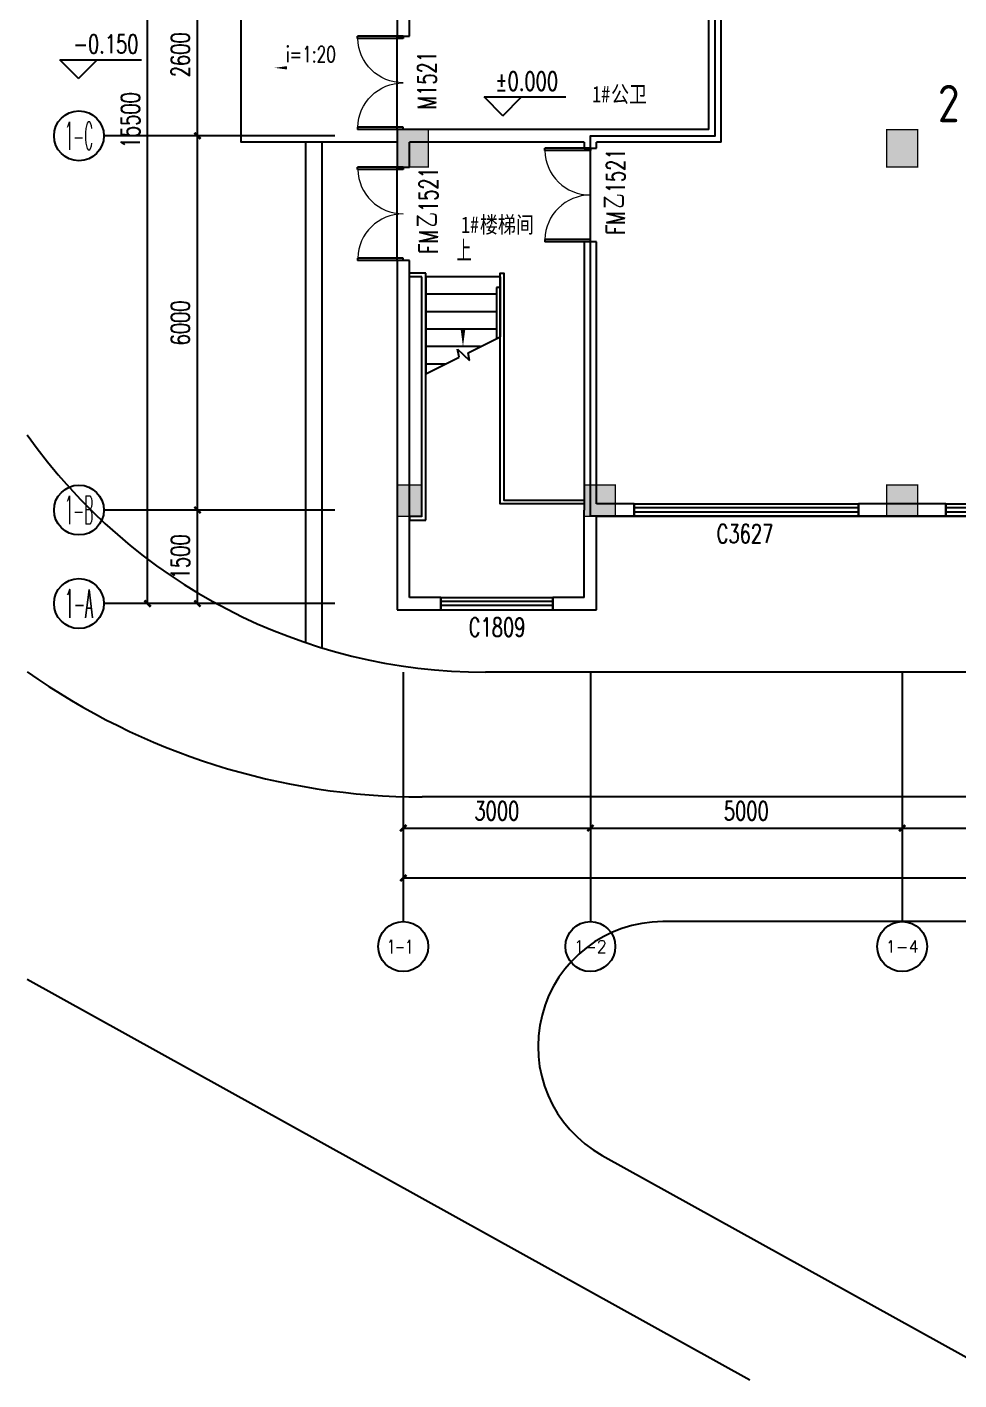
# Model space of a CAD drawing. Extents: x -6243262 to 3079315, y -2914302 to 172723.
# Drawn here: x -6243262 to -6228319, y -693197 to -671504 of the extents above; entities that cross this region are included whole.
import ezdxf
from ezdxf.enums import TextEntityAlignment as Align

# ---------------------------------------------------------------- set-up
doc = ezdxf.new("R2010")
doc.units = 0
doc.header["$LTSCALE"] = 1000
for name, color, linetype in [('0-柱网', 2, 'Continuous'), ('AXIS_TEXT', 7, 'Continuous'), ('DOOR_FIRE_TEXT', 7, 'Continuous'), ('WINDOW_TEXT', 7, 'Continuous')]:
    doc.layers.add(name, color=color, linetype=linetype)
doc.styles.add('-宋体', font='', dxfattribs={"width": 0.8})
doc.styles.add('_TCH_AXIS', font='COMPLEX', dxfattribs={"bigfont": 'GBCBIG'})
doc.styles.add('_TCH_DIM', font='SIMPLEX', dxfattribs={"bigfont": 'GBCBIG'})
doc.styles.add('_TCH_DIM_T3', font='SIMPLEX', dxfattribs={"width": 0.7058823529411765, "bigfont": 'GBCBIG'})
doc.styles.add('_TCH_WINDOW', font='SIMPLEX', dxfattribs={"height": 3.5, "bigfont": 'GBCBIG'})
doc.styles.add('COMPLEX', font='COMPLEX')
doc.styles.get("Standard").update_dxf_attribs({"font": 'gbenor.shx', "bigfont": 'gbcbig.shx'})
doc.styles.get('-宋体').set_extended_font_data('SimSun')
doc.dimstyles.new('_TCH_ARCH&&100', dxfattribs={"dimtxt": 297.5, "dimasz": 100, "dimexe": 250, "dimexo": 300, "dimgap": 126.25, "dimtad": 1, "dimdec": 0, "dimzin": 0, "dimdsep": 46, "dimtxsty": '_TCH_DIM_T3', "dimblk": 'ARCHTICK', "dimcen": 0.09, "dimclrt": 7, "dimazin": 2, "dimtfac": 1, "dimtdec": 0, "dimtix": 1, "dimtmove": 2, "dimatfit": 3, "dimfxl": 0, "dimtolj": 1, "dimtzin": 0, "dimarcsym": 0})

# ---------------------------------------------------------------- blocks, each defined once
blk = doc.blocks.new('1#柱网')
at = {"layer": '0-柱网'}
for points in [[(494005.0369501299, 85967.1870476975), (494005.03695013, 85367.18704769744), (494505.0369501299, 85367.1870476975), (494505.0369501299, 85967.1870476975)], [(501855.0369501361, 85967.1870476975), (501855.0369501361, 85367.1870476975), (502355.0369501361, 85367.18704769744), (502355.0369501361, 85967.1870476975)], [(494005.0369501311, 80267.18704769552), (494005.0369501312, 79767.18704769552), (494405.0369501311, 79767.18704769552), (494405.0369501311, 80267.18704769552)], [(497005.0369501408, 80267.18704769459), (497005.0369501408, 79767.18704769459), (497505.0369501408, 79767.18704769459), (497505.0369501408, 80267.18704769459)], [(501855.0369501241, 80267.18704769418), (501855.0369501241, 79767.18704769424), (502355.0369501241, 79767.18704769424), (502355.0369501241, 80267.18704769418)]]:
    blk.add_hatch(color=0, dxfattribs=at).paths.add_polyline_path(points)
at = {"layer": '0-柱网', "color": 0, "const_width": 20}
for points in [[(494005.0369501299, 85967.1870476975), (494005.03695013, 85367.18704769744), (494505.0369501299, 85367.1870476975), (494505.0369501299, 85967.1870476975), (494005.0369501299, 85967.1870476975)], [(501855.0369501361, 85967.1870476975), (501855.0369501361, 85367.1870476975), (502355.0369501361, 85367.18704769744), (502355.0369501361, 85967.1870476975), (501855.0369501361, 85967.1870476975)], [(494005.0369501311, 80267.18704769552), (494005.0369501312, 79767.18704769552), (494405.0369501311, 79767.18704769552), (494405.0369501311, 80267.18704769552), (494005.0369501311, 80267.18704769552)], [(497005.0369501408, 80267.18704769459), (497005.0369501408, 79767.18704769459), (497505.0369501408, 79767.18704769459), (497505.0369501408, 80267.18704769459), (497005.0369501408, 80267.18704769459)], [(501855.0369501241, 80267.18704769418), (501855.0369501241, 79767.18704769424), (502355.0369501241, 79767.18704769424), (502355.0369501241, 80267.18704769418), (501855.0369501241, 80267.18704769418)]]:
    blk.add_lwpolyline(points, dxfattribs=at)
blk = doc.blocks.new('_AXISO')
at = {"color": 0}
blk.add_circle((0, 0), 0.5, dxfattribs=at)
at = {"layer": 'AXIS_TEXT', "color": 0, "style": 'COMPLEX', "width": 1.041666666666667}
blk.add_attdef('A', text='', height=0.56, dxfattribs=at).set_placement((-0.25, -0.28), (0.25, -0.28), align=Align.FIT)
blk = doc.blocks.new('_ArchTick')
at = {"color": 0, "linetype": 'ByBlock', "const_width": 0.4}
blk.add_lwpolyline([(-0.5, -0.5), (0.5, 0.5)], dxfattribs=at)
blk = doc.blocks.new('*D1725')
at = {"color": 0, "lineweight": -2, "transparency": 16777216}
for p, q in [((-6238629.57164366, -679248.080490274), (-6240779.57164366, -679248.080490274)), ((-6240529.57164366, -680748.080490266), (-6240529.57164366, -679248.080490274)), ((-6238629.57164366, -680748.080490266), (-6240779.57164366, -680748.080490266))]:
    blk.add_line(p, q, dxfattribs=at)
at = {"layer": 'Defpoints', "color": 0, "transparency": 16777216}
for p in [(-6240529.57164366, -679248.080490274), (-6238329.57164366, -679248.080490274), (-6238329.57164366, -680748.080490266)]:
    blk.add_point(p, dxfattribs=at)
at = {"color": 0, "lineweight": -2, "transparency": 16777216, "xscale": 100, "yscale": 100, "zscale": 100}
for p, rotation in [((-6240529.57164366, -679248.080490274), 90), ((-6240529.57164366, -680748.080490266), 270)]:
    blk.add_blockref('_ArchTick', p, dxfattribs=dict(at, rotation=rotation))
at = {"color": 7, "transparency": 16777216, "insert": (-6240804.57164366, -679998.080490271), "char_height": 297.5, "attachment_point": 5, "rotation": 90, "style": '_TCH_DIM_T3'}
blk.add_mtext('\\A1;1500', dxfattribs=at)
blk = doc.blocks.new('*D1726')
at = {"color": 0, "lineweight": -2, "transparency": 16777216}
for p, q in [((-6238629.57164366, -673248.080490271), (-6240779.57164366, -673248.080490271)), ((-6240529.57164366, -679248.080490274), (-6240529.57164366, -673248.080490271)), ((-6238629.57164366, -679248.080490274), (-6240779.57164366, -679248.080490274))]:
    blk.add_line(p, q, dxfattribs=at)
at = {"layer": 'Defpoints', "color": 0, "transparency": 16777216}
for p in [(-6240529.57164366, -673248.080490271), (-6238329.57164366, -673248.080490271), (-6238329.57164366, -679248.080490274)]:
    blk.add_point(p, dxfattribs=at)
at = {"color": 0, "lineweight": -2, "transparency": 16777216, "xscale": 100, "yscale": 100, "zscale": 100}
for p, rotation in [((-6240529.57164366, -673248.080490271), 90), ((-6240529.57164366, -679248.080490274), 270)]:
    blk.add_blockref('_ArchTick', p, dxfattribs=dict(at, rotation=rotation))
at = {"color": 7, "transparency": 16777216, "insert": (-6240804.57164366, -676248.0804902735), "char_height": 297.5, "attachment_point": 5, "rotation": 90, "style": '_TCH_DIM_T3'}
blk.add_mtext('\\A1;6000', dxfattribs=at)
blk = doc.blocks.new('*D1727')
at = {"color": 0, "lineweight": -2, "transparency": 16777216}
for p, q in [((-6238629.57164366, -670648.080490266), (-6240779.57164366, -670648.080490266)), ((-6240529.57164366, -673248.080490271), (-6240529.57164366, -670648.080490266)), ((-6238629.57164366, -673248.080490271), (-6240779.57164366, -673248.080490271))]:
    blk.add_line(p, q, dxfattribs=at)
at = {"layer": 'Defpoints', "color": 0, "transparency": 16777216}
for p in [(-6240529.57164366, -670648.080490266), (-6238329.57164366, -670648.080490266), (-6238329.57164366, -673248.080490271)]:
    blk.add_point(p, dxfattribs=at)
at = {"color": 0, "lineweight": -2, "transparency": 16777216, "xscale": 100, "yscale": 100, "zscale": 100}
for p, rotation in [((-6240529.57164366, -670648.080490266), 90), ((-6240529.57164366, -673248.080490271), 270)]:
    blk.add_blockref('_ArchTick', p, dxfattribs=dict(at, rotation=rotation))
at = {"color": 7, "transparency": 16777216, "insert": (-6240804.57164366, -671948.0804902696), "char_height": 297.5, "attachment_point": 5, "rotation": 90, "style": '_TCH_DIM_T3'}
blk.add_mtext('\\A1;2600', dxfattribs=at)
blk = doc.blocks.new('*D1730')
at = {"color": 0, "lineweight": -2, "transparency": 16777216}
for p, q in [((-6238629.57164366, -665248.0804902674), (-6241579.57164366, -665248.0804902674)), ((-6241329.57164366, -680748.080490266), (-6241329.57164366, -665248.0804902674)), ((-6238629.57164366, -680748.080490266), (-6241579.57164366, -680748.080490266))]:
    blk.add_line(p, q, dxfattribs=at)
at = {"layer": 'Defpoints', "color": 0, "transparency": 16777216}
for p in [(-6241329.57164366, -665248.0804902674), (-6238329.57164366, -665248.0804902674), (-6238329.57164366, -680748.080490266)]:
    blk.add_point(p, dxfattribs=at)
at = {"color": 0, "lineweight": -2, "transparency": 16777216, "xscale": 100, "yscale": 100, "zscale": 100}
for p, rotation in [((-6241329.57164366, -665248.0804902674), 90), ((-6241329.57164366, -680748.080490266), 270)]:
    blk.add_blockref('_ArchTick', p, dxfattribs=dict(at, rotation=rotation))
at = {"color": 7, "transparency": 16777216, "insert": (-6241604.57164366, -672998.0804902677), "char_height": 297.5, "attachment_point": 5, "rotation": 90, "style": '_TCH_DIM_T3'}
blk.add_mtext('\\A1;15500', dxfattribs=at)
blk = doc.blocks.new('*D1748')
at = {"color": 0, "lineweight": -2, "transparency": 16777216}
for p, q in [((-6229229.571643659, -682148.0804902688), (-6229229.571643659, -684598.0804902688)), ((-6221229.571643659, -682148.0804902688), (-6221229.571643659, -684598.0804902688)), ((-6229229.571643659, -684348.0804902688), (-6221229.571643659, -684348.0804902688))]:
    blk.add_line(p, q, dxfattribs=at)
at = {"layer": 'Defpoints', "color": 0, "transparency": 16777216}
for p in [(-6229229.571643659, -681848.0804902688), (-6221229.571643659, -681848.0804902688), (-6221229.571643659, -684348.0804902688)]:
    blk.add_point(p, dxfattribs=at)
at = {"color": 0, "lineweight": -2, "transparency": 16777216, "xscale": 100, "yscale": 100, "zscale": 100, "rotation": 180}
blk.add_blockref('_ArchTick', (-6229229.571643659, -684348.0804902688), dxfattribs=at)
at = {"color": 0, "lineweight": -2, "transparency": 16777216, "xscale": 100, "yscale": 100, "zscale": 100}
blk.add_blockref('_ArchTick', (-6221229.571643659, -684348.0804902688), dxfattribs=at)
at = {"color": 7, "transparency": 16777216, "insert": (-6225229.571643659, -684073.0804902688), "char_height": 297.5, "attachment_point": 5, "style": '_TCH_DIM_T3'}
blk.add_mtext('\\A1;8000', dxfattribs=at)
blk = doc.blocks.new('*D1749')
at = {"color": 0, "lineweight": -2, "transparency": 16777216}
for p, q in [((-6234229.571643659, -682148.0804902688), (-6234229.571643659, -684598.0804902688)), ((-6229229.571643659, -682148.0804902688), (-6229229.571643659, -684598.0804902688)), ((-6234229.571643659, -684348.0804902688), (-6229229.571643659, -684348.0804902688))]:
    blk.add_line(p, q, dxfattribs=at)
at = {"layer": 'Defpoints', "color": 0, "transparency": 16777216}
for p in [(-6234229.571643659, -681848.0804902688), (-6229229.571643659, -681848.0804902688), (-6229229.571643659, -684348.0804902688)]:
    blk.add_point(p, dxfattribs=at)
at = {"color": 0, "lineweight": -2, "transparency": 16777216, "xscale": 100, "yscale": 100, "zscale": 100, "rotation": 180}
blk.add_blockref('_ArchTick', (-6234229.571643659, -684348.0804902688), dxfattribs=at)
at = {"color": 0, "lineweight": -2, "transparency": 16777216, "xscale": 100, "yscale": 100, "zscale": 100}
blk.add_blockref('_ArchTick', (-6229229.571643659, -684348.0804902688), dxfattribs=at)
at = {"color": 7, "transparency": 16777216, "insert": (-6231729.571643659, -684073.0804902688), "char_height": 297.5, "attachment_point": 5, "style": '_TCH_DIM_T3'}
blk.add_mtext('\\A1;5000', dxfattribs=at)
blk = doc.blocks.new('*D1750')
at = {"color": 0, "lineweight": -2, "transparency": 16777216}
for p, q in [((-6237229.571643659, -682148.0804902688), (-6237229.571643659, -684598.0804902688)), ((-6234229.571643659, -682148.0804902688), (-6234229.571643659, -684598.0804902688)), ((-6237229.571643659, -684348.0804902688), (-6234229.571643659, -684348.0804902688))]:
    blk.add_line(p, q, dxfattribs=at)
at = {"layer": 'Defpoints', "color": 0, "transparency": 16777216}
for p in [(-6237229.571643659, -681848.0804902688), (-6234229.571643659, -681848.0804902688), (-6234229.571643659, -684348.0804902688)]:
    blk.add_point(p, dxfattribs=at)
at = {"color": 0, "lineweight": -2, "transparency": 16777216, "xscale": 100, "yscale": 100, "zscale": 100, "rotation": 180}
blk.add_blockref('_ArchTick', (-6237229.571643659, -684348.0804902688), dxfattribs=at)
at = {"color": 0, "lineweight": -2, "transparency": 16777216, "xscale": 100, "yscale": 100, "zscale": 100}
blk.add_blockref('_ArchTick', (-6234229.571643659, -684348.0804902688), dxfattribs=at)
at = {"color": 7, "transparency": 16777216, "insert": (-6235729.571643659, -684073.0804902688), "char_height": 297.5, "attachment_point": 5, "style": '_TCH_DIM_T3'}
blk.add_mtext('\\A1;3000', dxfattribs=at)
blk = doc.blocks.new('*D1751')
at = {"color": 0, "lineweight": -2, "transparency": 16777216}
for p, q in [((-6237229.571643659, -682148.0804902688), (-6237229.571643659, -685398.0804902688)), ((-6197229.571643659, -682148.0804902688), (-6197229.571643659, -685398.0804902688)), ((-6237229.571643659, -685148.0804902688), (-6197229.571643659, -685148.0804902688))]:
    blk.add_line(p, q, dxfattribs=at)
at = {"layer": 'Defpoints', "color": 0, "transparency": 16777216}
for p in [(-6237229.571643659, -681848.0804902688), (-6197229.571643659, -681848.0804902688), (-6197229.571643659, -685148.0804902688)]:
    blk.add_point(p, dxfattribs=at)
at = {"color": 0, "lineweight": -2, "transparency": 16777216, "xscale": 100, "yscale": 100, "zscale": 100, "rotation": 180}
blk.add_blockref('_ArchTick', (-6237229.571643659, -685148.0804902688), dxfattribs=at)
at = {"color": 0, "lineweight": -2, "transparency": 16777216, "xscale": 100, "yscale": 100, "zscale": 100}
blk.add_blockref('_ArchTick', (-6197229.571643659, -685148.0804902688), dxfattribs=at)
at = {"color": 7, "transparency": 16777216, "insert": (-6217229.571643659, -684873.0804902688), "char_height": 297.5, "attachment_point": 5, "style": '_TCH_DIM_T3'}
blk.add_mtext('\\A1;40000', dxfattribs=at)
blk = doc.blocks.new('$WINLIB2D$00000001')
at = {"color": 0}
for points in [[(-0.4999999999999964, 0.5000000000000142), (-0.4999999999999964, -0.4999999999999858)], [(-0.4999999999999964, 0.5000000000000142), (0.5000000000000036, 0.5000000000000142)], [(0.5000000000000036, -0.4999999999999858), (0.5000000000000036, 0.5000000000000142)], [(0.5000000000000036, 0.1666666666666714), (-0.4999999999999964, 0.1666666666666714)], [(0.5000000000000036, -0.1666666666666572), (-0.4999999999999964, -0.1666666666666572)], [(-0.4999999999999964, -0.4999999999999858), (0.5000000000000036, -0.4999999999999858)]]:
    blk.add_lwpolyline(points, dxfattribs=at)
blk = doc.blocks.new('$DorLib2D$00000002')
at = {"color": 0}
for p, q in [((-0.5, -5.684341886080802e-17), (-0.5000000000000007, 0.4875)), ((-0.4750000000000007, 0.4875), (-0.5000000000000007, 0.4875)), ((-0.475, -2.842170943040401e-17), (-0.4750000000000007, 0.4875)), ((0.475, -2.842170943040401e-17), (0.4750000000000007, 0.4875)), ((0.4750000000000007, 0.4875), (0.5000000000000007, 0.4875)), ((0.5, -5.684341886080802e-17), (0.5000000000000007, 0.4875)), ((-0.5, -5.684341886080802e-17), (-0.475, -2.842170943040401e-17)), ((0.5, -5.684341886080802e-17), (0.475, -2.842170943040401e-17))]:
    blk.add_line(p, q, dxfattribs=at)
at = {"color": 0, "lineweight": 13}
for centre, start, end in [((-0.4875, -4.263256414560601e-17), 0, 88.53071641864632), ((0.4875, -4.263256414560601e-17), 91.4692835813537, 180)]:
    blk.add_arc(centre, 0.4875, start, end, dxfattribs=at)

msp = doc.modelspace()

# ---------------------------------------------------------------- linework, layer by layer
at = {"color": 8}
for p, q in [((-6232329.571643636, -673148.0804902344), (-6232329.571643636, -668048.0804903121)), ((-6232129.571643636, -673348.0804904785), (-6232129.57164366, -667948.0804902604)), ((-6237329.57164366, -670648.0804902604), (-6237329.571643746, -671648.0804907227)), ((-6237129.571643805, -671648.0804907227), (-6237129.571643746, -670748.0804901802)), ((-6237329.57164366, -673148.0804902626), (-6237329.57164366, -671648.0804902626)), ((-6237329.571643746, -671648.0804907227), (-6237129.571643805, -671648.0804907227)), ((-6242438.703797647, -672328.497947125), (-6242738.703797647, -672028.497947125)), ((-6242738.703797647, -672028.497947125), (-6241428.86865414, -672028.497947125)), ((-6242438.703797647, -672328.497947125), (-6242138.703797647, -672028.497947125)), ((-6235634.85902449, -672925.18999169), (-6235934.85902449, -672625.18999169)), ((-6235934.85902449, -672625.18999169), (-6234625.023880984, -672625.18999169)), ((-6235634.85902449, -672925.18999169), (-6235334.85902449, -672625.18999169)), ((-6238329.57164366, -673248.080490271), (-6242029.57164366, -673248.080490271)), ((-6237129.571643746, -673148.080490397), (-6237329.571643746, -673148.0804901123)), ((-6237329.571643746, -673148.0804901123), (-6237329.57164366, -673248.080490266)), ((-6237329.57164366, -673248.080490266), (-6237329.571643692, -673748.0804907227)), ((-6234229.57164366, -673148.080490266), (-6237129.571643746, -673148.080490397)), ((-6237129.571643635, -673748.0804907227), (-6237129.57164362, -673348.0804902344)), ((-6234329.571643717, -673348.0804902344), (-6237129.57164362, -673348.0804902344)), ((-6234329.571643717, -673348.0804902344), (-6234329.571643757, -673448.0804901123)), ((-6232329.571643636, -673148.0804902344), (-6234229.57164366, -673148.080490266)), ((-6234129.571643615, -673448.0804901123), (-6234129.571643636, -673348.0804904785)), ((-6232129.571643636, -673348.0804904785), (-6234129.571643636, -673348.0804904785)), ((-6234329.571643757, -673448.0804901123), (-6234129.571643615, -673448.0804901123)), ((-6237329.57164366, -675248.0804902508), (-6237329.57164366, -673748.0804902508)), ((-6237329.571643692, -673748.0804907227), (-6237129.571643635, -673748.0804907227)), ((-6234129.571643616, -674948.0804901123), (-6234329.571643742, -674948.0804901123)), ((-6234329.571643742, -674948.0804901123), (-6234329.57164366, -679248.080490266)), ((-6234129.571643637, -679148.0804902719), (-6234129.571643616, -674948.0804901123)), ((-6237129.571643635, -675248.0804901123), (-6237329.571643685, -675248.0804901123)), ((-6237329.571643685, -675248.0804901123), (-6237329.57164362, -680848.0804902344)), ((-6237129.57164362, -680648.0804902344), (-6237129.571643635, -675248.0804901123)), ((-6236869.57164361, -675448.0804884918), (-6237129.571643624, -675448.0804901584)), ((-6237129.571643663, -675508.0804901584), (-6237129.571643624, -675448.0804901584)), ((-6236929.571643666, -675508.0804902875), (-6237129.571643663, -675508.0804901584)), ((-6236929.571643667, -679348.0804900905), (-6236929.571643666, -675508.0804902875)), ((-6236869.571643611, -679408.0804894515), (-6236869.57164361, -675448.0804884918)), ((-6236869.571643667, -675508.0804901584), (-6236869.571643603, -677063.7663060154)), ((-6235674.571643667, -675508.0804901584), (-6236869.571643667, -675508.0804901584)), ((-6235674.571643667, -675508.0804901584), (-6235674.571643737, -675678.080493164)), ((-6235734.571643667, -675678.0804901584), (-6235734.571643662, -676502.0869732791)), ((-6235674.571643667, -675678.0804901584), (-6235734.571643667, -675678.0804901584)), ((-6235674.571643737, -675678.080493164), (-6235674.571643645, -676472.3946731703)), ((-6235674.571643667, -675678.0804901584), (-6235674.571643662, -676472.3946737208)), ((-6235734.571643709, -675788.0804899974), (-6236869.571643667, -675788.0804901584)), ((-6235734.571643707, -676068.080490406), (-6236869.571643667, -676068.0804901584)), ((-6235734.571643705, -676348.0804899974), (-6236869.571643667, -676348.0804901584)), ((-6236191.554084706, -676728.234632437), (-6235674.571643667, -676472.3946737234)), ((-6235989.170012319, -676628.0804900633), (-6236869.571643667, -676628.0804901584)), ((-6236869.571643667, -677063.7663065934), (-6236334.703185564, -676799.0750655063)), ((-6236334.703185564, -676799.0750655063), (-6236361.224081878, -676666.7057262321)), ((-6236361.224081878, -676666.7057262321), (-6236166.6700883, -676852.4339852029)), ((-6236166.6700883, -676852.4339852029), (-6236191.554084706, -676728.234632437)), ((-6236554.97327577, -676908.0804898782), (-6236869.571643667, -676908.0804901584)), ((-6233529.571643678, -679148.0804902916), (-6234129.571643637, -679148.0804902719)), ((-6233529.571643677, -679348.0804902577), (-6233529.571643678, -679148.0804902916)), ((-6228529.571643677, -679148.0804902916), (-6229929.571643677, -679148.0804902916)), ((-6229929.571643677, -679148.0804902916), (-6229929.571643677, -679348.0804902561)), ((-6228529.571643677, -679348.0804902554), (-6228529.571643677, -679148.0804902916)), ((-6238329.57164366, -679248.0804902738), (-6242029.57164366, -679248.0804902738)), ((-6237129.571643663, -679348.0804900905), (-6236929.571643667, -679348.0804900905)), ((-6237129.571643663, -679348.0804900905), (-6237129.571643663, -679408.0804900905)), ((-6237129.571643663, -679408.0804900905), (-6236869.571643611, -679408.0804894515)), ((-6234329.571643555, -680648.0804902344), (-6234329.57164366, -679248.080490266)), ((-6234129.571643555, -679348.0804902719), (-6233529.571643677, -679348.0804902577)), ((-6234129.571643555, -680848.0804902344), (-6234129.571643555, -679348.0804902719)), ((-6229929.571643677, -679348.0804902561), (-6228529.571643677, -679348.0804902554)), ((-6236629.571643677, -680648.080490221), (-6237129.57164362, -680648.0804902344)), ((-6236629.571643677, -680848.0804902797), (-6236629.571643677, -680648.080490221)), ((-6234329.571643555, -680648.0804902344), (-6234829.571643677, -680648.080490221)), ((-6234829.571643677, -680648.080490221), (-6234829.571643677, -680848.0804902797)), ((-6238329.57164366, -680748.080490266), (-6242029.57164366, -680748.080490266)), ((-6237329.57164362, -680848.0804902344), (-6236629.571643677, -680848.0804902797)), ((-6234829.571643677, -680848.0804902797), (-6234129.571643555, -680848.0804902344)), ((-6237229.57164366, -681848.0804902689), (-6237229.57164366, -685848.0804902689)), ((-6216249.732652836, -681848.0804907938), (-6235910.768965864, -681848.080489546)), ((-6234229.571643656, -681848.0804902689), (-6234229.571643656, -685848.0804902689)), ((-6229229.57164366, -681848.0804902689), (-6229229.57164366, -685848.0804902689)), ((-6216249.732653052, -683848.0804907938), (-6236926.845984692, -683848.0804894815)), ((-6243262.115023861, -686768.2115621504), (-6231671.627856351, -693197.0079657629))]:
    msp.add_line(p, q, dxfattribs=at)
msp.add_lwpolyline([(-6234229.57164366, -679348.0804902655), (-6234229.571643656, -673248.080490266), (-6232229.57164366, -673248.080490266), (-6232229.57164366, -665148.080490266), (-6221229.571643657, -665148.0804902642), (-6221229.571643679, -679348.0804902852)], close=True, dxfattribs=at)
for points in [[(-6237329.571643662, -673348.0804902711), (-6239829.571643662, -673348.0804902711), (-6239829.571643662, -671348.0804902711), (-6237329.571643657, -671348.0804902597)], [(-6238789.571643664, -681375.2426869867), (-6238789.571643662, -673348.0804902711)], [(-6238529.571643664, -681458.6479815285), (-6238529.571643662, -673348.0804902711)], [(-6234329.57164366, -679148.0804901567), (-6235674.571643667, -679148.0804901584), (-6235674.571643664, -675448.0804901724), (-6235614.571643664, -675448.0804901724), (-6235614.571643667, -679088.0804901583), (-6234329.57164366, -679088.0804901567)]]:
    msp.add_lwpolyline(points, dxfattribs=at)
for points in [[(-6238264.18342863, -672157.2331183242, 0, 0, 0), (-6239294.402969303, -672157.2331183227, 0, 53.33333333333334, 0), (-6239094.402969303, -672157.2331183227, 0, 0, 0)], [(-6236272.071643667, -675368.0804901584, 0, 0, 0), (-6236272.071643667, -676628.0804901584, 0, 80.00000000000001, 0), (-6236272.071643667, -676328.0804901584, 0, 0, 0)]]:
    msp.add_lwpolyline(points, format="xyseb", dxfattribs=at)
at = {"color": 8, "flags": 128}
msp.add_lwpolyline([(-6211110.277193663, -693197.0079657629), (-6211257.56292215, -690568.3639001655, 0.3979130014700611), (-6216249.732653306, -685848.0804908361), (-6233068.565858539, -685848.080489896, 0.7741749544979397), (-6234038.656535403, -689597.0584998078), (-6227548.301969717, -693197.0079657629)], format="xyb", dxfattribs=at)
at = {"color": 8}
for centre, radius, start in [((-6235910.768965709, -672848.0804894817), 9000.000000064298, 215.2326556716495), ((-6236926.845983993, -672848.0804894815), 11000, 234.8349645687253)]:
    msp.add_arc(centre, radius, start, 270, dxfattribs=at)

# ---------------------------------------------------------------- block references
msp.add_blockref('1#柱网', (-6731334.608593792, -759115.2675379601), dxfattribs=at)
ref = msp.add_blockref('$DorLib2D$00000002', (-6237229.57164366, -672398.0804902626), dxfattribs=dict(at, xscale=-1500, yscale=1500, zscale=200, rotation=90))
ref.add_attrib('A', 'M1521', (-6236700.926538765, -672823.0804902632), dxfattribs={"layer": 'WINDOW_TEXT', "color": 8, "height": 297.5, "rotation": 90, "style": '_TCH_WINDOW', "width": 0.7058823529411765})
ref = msp.add_blockref('_AXISO', (-6242429.57164366, -673248.080490271), dxfattribs=dict(at, xscale=800, yscale=800, zscale=800))
ref.add_attrib('A', '1-C', dxfattribs={"layer": 'AXIS_TEXT', "color": 8, "height": 452.5483399593904, "style": '_TCH_AXIS', "width": 0.3749999999998704}).set_placement((-6242655.845813639, -673474.3546602507), (-6242203.29747368, -673474.3546602507), align=Align.FIT)
at = {"color": 8, "xscale": 1500, "yscale": 1500, "zscale": 200, "rotation": 90}
for p in [(-6234229.57164366, -674198.080490266), (-6237229.57164366, -674498.0804902508)]:
    msp.add_blockref('$DorLib2D$00000002', p, dxfattribs=at)
at = {"color": 8}
ref = msp.add_blockref('_AXISO', (-6242429.57164366, -679248.0804902738), dxfattribs=dict(at, xscale=800, yscale=800, zscale=800))
ref.add_attrib('A', '1-B', dxfattribs={"layer": 'AXIS_TEXT', "color": 8, "height": 452.5483399593904, "style": '_TCH_AXIS', "width": 0.3620689655171164}).set_placement((-6242655.845813639, -679474.3546602535), (-6242203.29747368, -679474.3546602535), align=Align.FIT)
ref = msp.add_blockref('$WINLIB2D$00000001', (-6231729.57164366, -679248.080490266), dxfattribs=dict(at, xscale=-3600, yscale=-200, zscale=200, rotation=180))
ref.add_attrib('A', 'C3627', (-6232204.57164366, -679776.7255951611), dxfattribs={"layer": 'WINDOW_TEXT', "color": 8, "height": 297.5, "style": '_TCH_WINDOW', "width": 0.7058823529411765})
ref = msp.add_blockref('$WINLIB2D$00000001', (-6227229.57164366, -679248.080490266), dxfattribs=dict(at, xscale=-2600, yscale=-200, zscale=200, rotation=180))
ref.add_attrib('A', 'XJC2627', (-6227884.57164366, -679776.7255951611), dxfattribs={"layer": 'WINDOW_TEXT', "color": 8, "height": 297.5, "style": '_TCH_WINDOW', "width": 0.7058823529411765})
ref = msp.add_blockref('_AXISO', (-6242429.57164366, -680748.080490266), dxfattribs=dict(at, xscale=800, yscale=800, zscale=800))
ref.add_attrib('A', '1-A', dxfattribs={"layer": 'AXIS_TEXT', "color": 8, "height": 452.5483399593904, "style": '_TCH_AXIS', "width": 0.3559322033897076}).set_placement((-6242655.845813639, -680974.3546602457), (-6242203.29747368, -680974.3546602457), align=Align.FIT)
ref = msp.add_blockref('$WINLIB2D$00000001', (-6235729.57164366, -680748.080490266), dxfattribs=dict(at, xscale=-1800, yscale=-200, zscale=200, rotation=180))
ref.add_attrib('A', 'C1809', (-6236179.57164366, -681276.7255951611), dxfattribs={"layer": 'WINDOW_TEXT', "color": 8, "height": 297.5, "style": '_TCH_WINDOW', "width": 0.7058823529411765})
ref = msp.add_blockref('_AXISO', (-6237229.57164366, -686248.0804902689), dxfattribs=dict(at, xscale=800, yscale=800, zscale=800))
ref.add_attrib('A', '1-1 ', dxfattribs={"layer": 'AXIS_TEXT', "height": 216.8501912388514, "style": '_TCH_AXIS', "width": 0.6493506493502782}).set_placement((-6237487.72663323, -686356.5055858883), (-6236971.41665409, -686356.5055858883), align=Align.FIT)
ref = msp.add_blockref('_AXISO', (-6234229.571643656, -686248.0804902689), dxfattribs=dict(at, xscale=800, yscale=800, zscale=800))
ref.add_attrib('A', '1-2', dxfattribs={"layer": 'AXIS_TEXT', "height": 199.7528767539895, "style": '_TCH_AXIS'}).set_placement((-6234491.152791786, -686347.9569286458), (-6233967.990495525, -686347.9569286458), align=Align.FIT)
ref = msp.add_blockref('_AXISO', (-6229229.57164366, -686248.0804902689), dxfattribs=dict(at, xscale=800, yscale=800, zscale=800))
ref.add_attrib('A', '1-4', dxfattribs={"layer": 'AXIS_TEXT', "height": 193.5950009433196, "style": '_TCH_AXIS'}).set_placement((-6229492.307716369, -686344.8779907406), (-6228966.835570951, -686344.8779907406), align=Align.FIT)

# ---------------------------------------------------------------- texts
at = {"color": 7, "style": '_TCH_DIM', "width": 0.7058823529411765}
for s, p in [('-0.150', (-6242518.86865414, -671923.497947125)), ('%%P0.000', (-6235755.023880984, -672520.18999169))]:
    msp.add_text(s, height=297.5, dxfattribs=at).set_placement(p)
msp.add_text('i=1:20', height=255, rotation=359.9999999999158, dxfattribs=at).set_placement((-6239112.754857202, -672067.233118323))
at = {"color": 8, "style": '-宋体', "width": 0.8}
for s, p in [('1#', (-6234199.940999878, -672711.8992638998)), ('公卫', (-6233897.493742494, -672711.8992638998)), ('1#', (-6236302.786355578, -674804.9943745518)), ('楼梯间', (-6236000.339098195, -674804.9943745518))]:
    msp.add_text(s, height=264.3459915611814, dxfattribs=at).set_placement(p)
at = {"color": 8}
msp.add_text('2', height=600, dxfattribs=at).set_placement((-6228657.834859586, -673030.0493568482))
at = {"color": 7, "style": '_TCH_DIM'}
msp.add_text('上', height=337.5886524822695, dxfattribs=at).set_placement((-6236376.326962817, -675263.0804901584))
at = {"layer": 'DOOR_FIRE_TEXT', "color": 8, "style": '_TCH_WINDOW', "width": 0.7058823529411765}
for s, p in [('1521', (-6233674.676538765, -674170.2081498407)), ('1521', (-6236674.676538765, -674470.2081498258)), ('FM', (-6233674.676538765, -674835.9528306918)), ('FM', (-6236674.676538765, -675135.9528306769))]:
    msp.add_text(s, height=297.5, rotation=90, dxfattribs=at).set_placement(p)
at = {"layer": 'DOOR_FIRE_TEXT', "color": 8, "style": '_TCH_WINDOW'}
for p in [(-6233674.676538765, -674415.9528306918), (-6236674.676538765, -674715.9528306769)]:
    msp.add_text('乙', height=337.5886524822695, rotation=90, dxfattribs=at).set_placement(p)

# ---------------------------------------------------------------- dimensions: what is measured, and where the dimension line sits
at = {"color": 8}
for p1, p2, distance, picture, middle in [((-6238329.57164366, -680748.080490266), (-6238329.57164366, -665248.0804902674), 3000.0000000000005, '*D1730', (-6241604.57164366, -672998.0804902677)), ((-6238329.57164366, -673248.080490271), (-6238329.57164366, -670648.080490266), 2200, '*D1727', (-6240804.57164366, -671948.0804902696)), ((-6238329.57164366, -679248.080490274), (-6238329.57164366, -673248.080490271), 2200, '*D1726', (-6240804.57164366, -676248.0804902735)), ((-6238329.57164366, -680748.080490266), (-6238329.57164366, -679248.080490274), 2200, '*D1725', (-6240804.57164366, -679998.080490271)), ((-6237229.571643659, -681848.0804902688), (-6234229.571643659, -681848.0804902688), -2500, '*D1750', (-6235729.571643659, -684073.0804902688)), ((-6237229.571643659, -681848.0804902688), (-6197229.571643659, -681848.0804902688), -3300, '*D1751', (-6217229.571643659, -684873.0804902688)), ((-6234229.571643659, -681848.0804902688), (-6229229.571643659, -681848.0804902688), -2500, '*D1749', (-6231729.571643659, -684073.0804902688)), ((-6229229.571643659, -681848.0804902688), (-6221229.571643659, -681848.0804902688), -2500, '*D1748', (-6225229.571643659, -684073.0804902688))]:
    dim = msp.add_aligned_dim(p1=p1, p2=p2, distance=distance, dimstyle='_TCH_ARCH&&100', dxfattribs=at)
    dim.commit()
    dim.dimension.update_dxf_attribs({"geometry": picture, "text_midpoint": middle})

doc.saveas('drawing.dxf')
